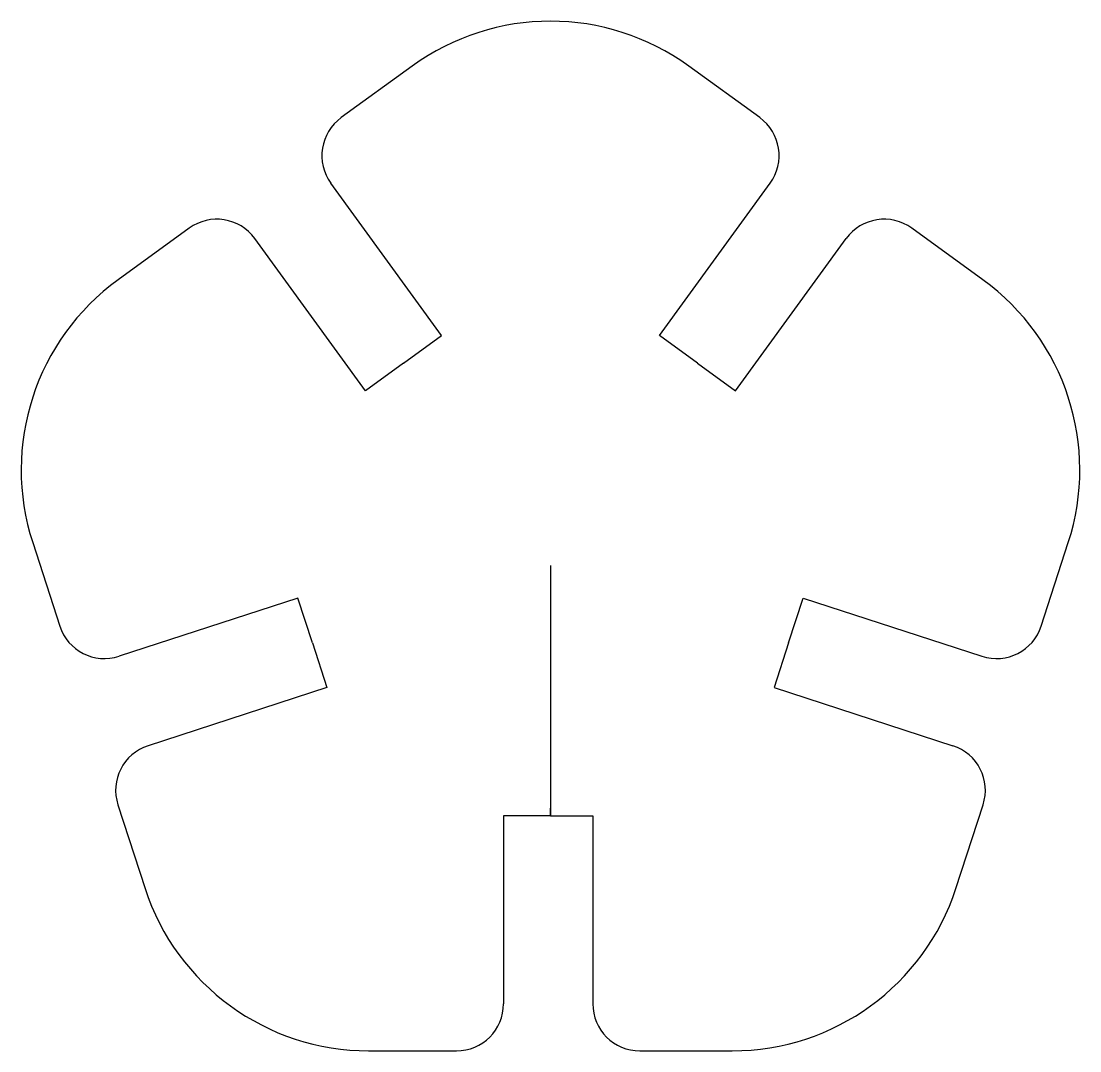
# Model space of a CAD drawing. Header units: millimetres. Extents: x -7.7 to 37.3, y 0 to 43.8.
import ezdxf

# ---------------------------------------------------------------- set-up
doc = ezdxf.new("R2010")
doc.units = ezdxf.units.MM
doc.layers.get('0').update_dxf_attribs({"linetype": 'CONTINUOUS'})

msp = doc.modelspace()

# ---------------------------------------------------------------- linework, layer by layer
for p, q in [((8.889, 41.895), (5.868, 39.7)), ((23.666, 39.7), (20.645, 41.895)), ((10.128, 30.434), (5.425, 36.906)), ((19.406, 30.434), (24.109, 36.906)), ((-0.604, 34.997), (-3.626, 32.802)), ((33.16, 32.802), (30.138, 34.997)), ((6.891, 28.083), (2.189, 34.555)), ((22.642, 28.083), (27.345, 34.555)), ((8.509, 29.258), (10.128, 30.434)), ((21.024, 29.258), (19.406, 30.434)), ((8.509, 29.258), (6.891, 28.083)), ((21.024, 29.258), (22.642, 28.083)), ((-7.258, 21.622), (-6.104, 18.07)), ((35.638, 18.07), (36.792, 21.622)), ((14.767, 20.646), (14.767, 10)), ((4.024, 19.258), (-3.584, 16.786)), ((4.642, 17.356), (4.024, 19.258)), ((24.892, 17.356), (25.51, 19.258)), ((25.51, 19.258), (33.118, 16.786)), ((4.642, 17.356), (5.26, 15.454)), ((24.892, 17.356), (24.274, 15.454)), ((5.26, 15.454), (-2.348, 12.982)), ((24.274, 15.454), (31.882, 12.982)), ((-3.632, 10.462), (-2.478, 6.91)), ((32.012, 6.91), (33.166, 10.462)), ((14.767, 10), (12.767, 10)), ((12.767, 10), (12.767, 2)), ((14.767, 10), (14.767, 10.323)), ((14.767, 10), (16.567, 10)), ((16.567, 10), (16.567, 2)), ((7.032, 0), (10.767, 0)), ((18.567, 0), (22.501, 0))]:
    msp.add_line(p, q)
for centre, radius, start, end in [((14.767, 33.805), 10, 54, 126), ((7.043, 38.082), 2, 126, 216), ((22.49, 38.082), 2, -36, 54), ((0.571, 33.379), 2, 36, 126), ((28.963, 33.379), 2, 54, 144), ((2.252, 24.712), 10, 126, 198), ((27.282, 24.712), 10, -18, 54), ((-4.202, 18.688), 2, 198, 288), ((33.736, 18.688), 2, 252, 342), ((-1.73, 11.08), 2, 108, 198), ((31.264, 11.08), 2, -18, 72), ((7.032, 10), 10, 198, 270), ((22.501, 10), 10, 270, 342), ((10.767, 2), 2, 270, 360), ((18.567, 2), 2, 180, 270)]:
    msp.add_arc(centre, radius, start, end)

doc.saveas('drawing.dxf')
